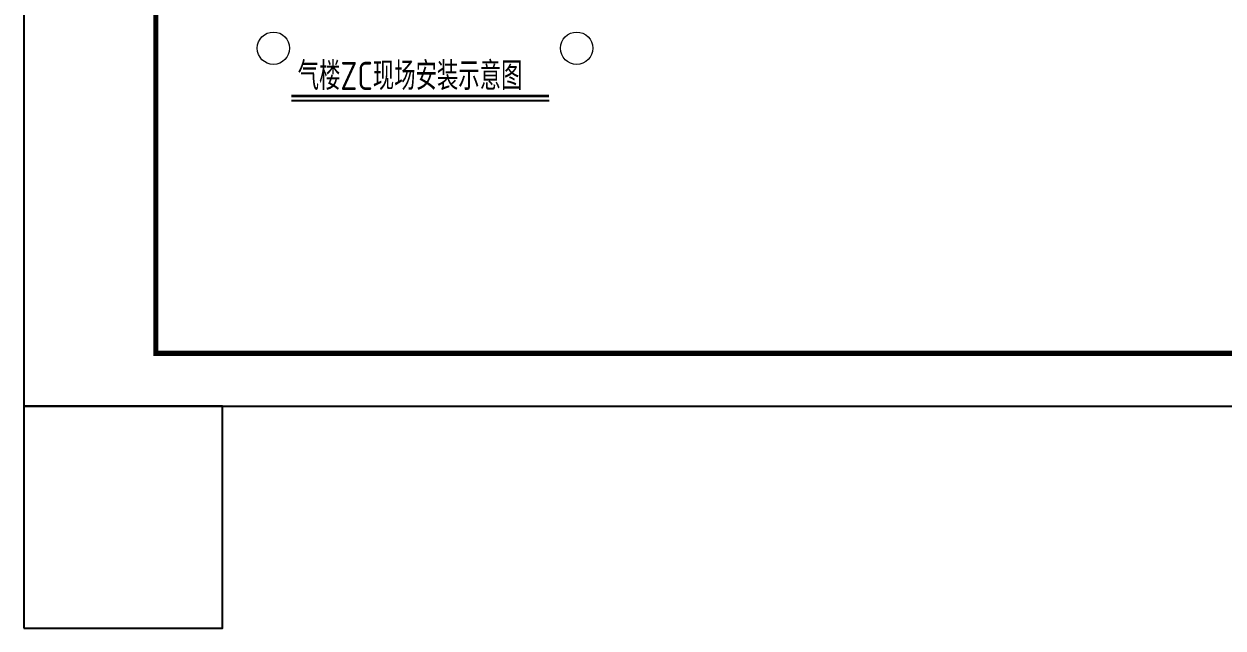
# Model space of a CAD drawing. Extents: x 9834882 to 10005569, y 1691670 to 2510806.
# Drawn here: x 9894119 to 9928222, y 1989920 to 2007103 of the extents above; entities that cross this region are included whole.
import ezdxf

# ---------------------------------------------------------------- set-up
doc = ezdxf.new("R2010")
doc.units = 0
doc.header["$LTSCALE"] = 1000
doc.header["$MEASUREMENT"] = 0
doc.layers.add('PUB_TITLE', color=4, linetype='CONTINUOUS')
doc.layers.add('一般文字', color=6, linetype='CONTINUOUS')
doc.layers.add('标注', color=4, linetype='CONTINUOUS', lineweight=20)
doc.styles.add('_HZTXT', font='atssdeng.shx', dxfattribs={"width": 0.8, "bigfont": 'atssdchn.shx'})

msp = doc.modelspace()

# ---------------------------------------------------------------- linework, layer by layer
at = {"layer": 'PUB_TITLE'}
msp.add_lwpolyline([(9894118.7, 1996232.1), (10005568.7, 1996232.1), (10005568.7, 2059232.1), (9894118.7, 2059232.1)], close=True, dxfattribs=at)
at = {"layer": 'PUB_TITLE', "const_width": 150}
msp.add_lwpolyline([(9897868.7, 1997732.1), (10004068.7, 1997732.1), (10004068.7, 2057732.1), (9897868.7, 2057732.1)], close=True, dxfattribs=at)
at = {"layer": 'PUB_TITLE', "color": 1}
msp.add_lwpolyline([(9894118.6, 1989919.7), (9899762.1, 1989919.7), (9899762.1, 1996232.1), (9894118.6, 1996232.1)], close=True, dxfattribs=at)
at = {"layer": '一般文字', "color": 2}
msp.add_line((9901725.5, 2004922.2), (9909053.8, 2004922.2), dxfattribs=at)
at = {"layer": '一般文字', "color": 2, "const_width": 72}
msp.add_lwpolyline([(9901725.5, 2005055.6), (9909053.8, 2005055.6)], dxfattribs=at)
at = {"layer": '标注', "linetype": 'Continuous'}
for centre in [(9901213.3, 2006413.1), (9909838.3, 2006413.1)]:
    msp.add_ellipse(centre, major_axis=(460, 0.5), ratio=1, start_param=-0.0010166, end_param=6.2821687, dxfattribs=at)

# ---------------------------------------------------------------- texts
at = {"layer": '一般文字', "color": 2, "style": '_HZTXT', "width": 0.8}
msp.add_text('气楼ZC现场安装示意图', height=800, dxfattribs=at).set_placement((9901902.4, 2005225.3))

doc.saveas('drawing.dxf')
